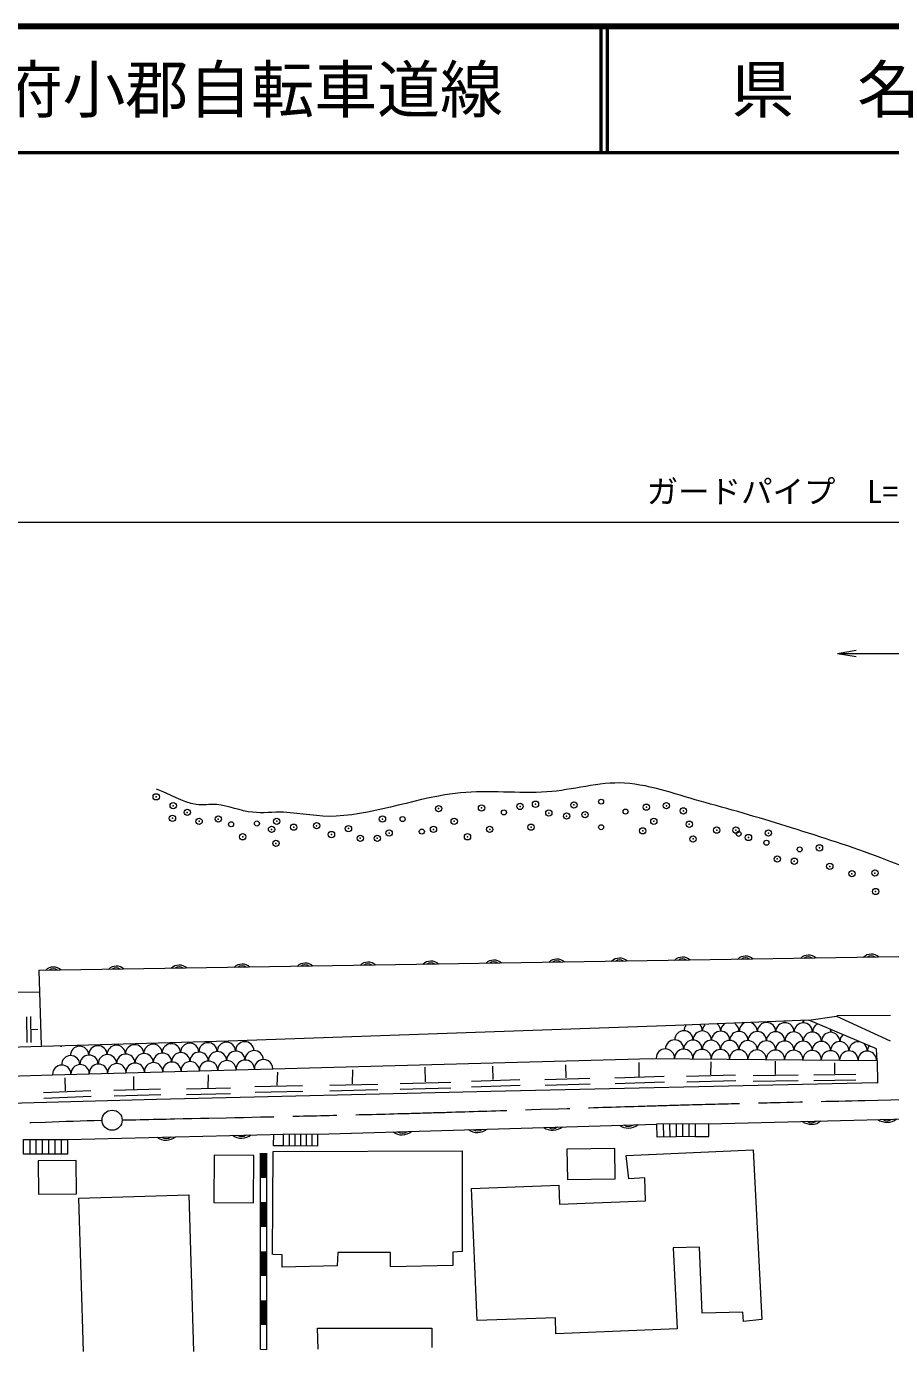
# Model space of a CAD drawing. Units: millimetres, scale not verified. Extents: x 40000 to 680000, y 20000 to 380000.
# Drawn here: x 252112 to 320774, y 274751 to 380000 of the extents above; entities that cross this region are included whole.
import ezdxf
from ezdxf.enums import TextEntityAlignment as Align

# ---------------------------------------------------------------- set-up
doc = ezdxf.new("R2010")
doc.units = ezdxf.units.MM
doc.header["$LTSCALE"] = 1000
doc.header["$PDMODE"] = 32
doc.header["$PDSIZE"] = 500
doc.linetypes.add('CHAIN', pattern=[18.5, 12, -1.5, 3.5, -1.5])
for name, color, linetype, lineweight in [('M-BGD', 7, 'Continuous', 13), ('M-BMK', 2, 'CHAIN', 13), ('M-BMK-SRVR', 3, 'Continuous', 13), ('M-STR-HTXT', 7, 'Continuous', 13), ('M-TTL', 2, 'Continuous', 140), ('M-TTL-LINE', 7, 'Continuous', 50)]:
    doc.layers.add(name, color=color, linetype=linetype, lineweight=lineweight)
doc.layers.add('M-TTL-TXT', color=7, linetype='Continuous')
doc.styles.add('ＭＳ ゴシック', font='')
doc.styles.get('ＭＳ ゴシック').set_extended_font_data('MS Gothic')

msp = doc.modelspace()

# ---------------------------------------------------------------- linework, layer by layer
at = {"layer": 'M-BGD'}
for p, q in [((316551, 330203), (318051, 330453)), ((316551, 330203), (318051, 329953)), ((316583, 330203), (322041, 330203)), ((331646, 306262), (253100, 305017)), ((253092, 305013), (253280, 299069)), ((253130, 303297), (231457, 303091)), ((252165, 299288), (252149, 301340)), ((252486, 299306), (252471, 301359)), ((314290, 301057), (303691, 300636)), ((314275, 301073), (316486, 301393)), ((319657, 298791), (314275, 301073)), ((316486, 301393), (320739, 299426)), ((316516, 301439), (320770, 301454)), ((252478, 300332), (253014, 300363)), ((303691, 300636), (268137, 299401)), ((253319, 298990), (213803, 297652)), ((268137, 299401), (253319, 298990)), ((254172, 296727), (301830, 298026)), ((301830, 298026), (319723, 297858)), ((319708, 297836), (319657, 298791)), ((319723, 297858), (319728, 296077)), ((272044, 295904), (272090, 296937)), ((278021, 296009), (278045, 297123)), ((283825, 296159), (283801, 297343)), ((289198, 296368), (289175, 297425)), ((294990, 296484), (294978, 297529)), ((300805, 296601), (300793, 297703)), ((306492, 296728), (306527, 297761)), ((311622, 296763), (311634, 297808)), ((316358, 296798), (316358, 297692)), ((217563, 295569), (254172, 296727)), ((255215, 295451), (255180, 296484)), ((260647, 295579), (260635, 296589)), ((266554, 295684), (266566, 296728)), ((270269, 295798), (274055, 295877)), ((276208, 295912), (280021, 295999)), ((281797, 296052), (285836, 296139)), ((287468, 296237), (291321, 296365)), ((287483, 295787), (291336, 295915)), ((319699, 296094), (289024, 295397)), ((293309, 296365), (296884, 296458)), ((293321, 295915), (296895, 296008)), ((298877, 296481), (302800, 296609)), ((298892, 296031), (302815, 296159)), ((304567, 296615), (308458, 296719)), ((304579, 296165), (308470, 296269)), ((309847, 296667), (313425, 296719)), ((309854, 296217), (313432, 296269)), ((314678, 296719), (318021, 296771)), ((314685, 296269), (318028, 296321)), ((262434, 294765), (237994, 294096)), ((253468, 295324), (257228, 295480)), ((253486, 294874), (257247, 295031)), ((259058, 295498), (262766, 295603)), ((259070, 295048), (262779, 295153)), ((289024, 295397), (262434, 294765)), ((264822, 295603), (268321, 295690)), ((264833, 295153), (268332, 295240)), ((270278, 295349), (274065, 295427)), ((276218, 295463), (280031, 295550)), ((281807, 295602), (285846, 295689)), ((275236, 292013), (302203, 292821)), ((302715, 292830), (302725, 291794)), ((303222, 292835), (303233, 291799)), ((303729, 292841), (303740, 291804)), ((304237, 292846), (304247, 291809)), ((304744, 292851), (304755, 291815)), ((306312, 292840), (324213, 293300)), ((306331, 291829), (306342, 292860)), ((252367, 291603), (252367, 290437)), ((252867, 291603), (252867, 290437)), ((253367, 291603), (253367, 290437)), ((253867, 291603), (253867, 290437)), ((254367, 291603), (254367, 290437)), ((254867, 291603), (254867, 290437)), ((255387, 291591), (272563, 292027)), ((271745, 291099), (271766, 292007)), ((272989, 292040), (272981, 291084)), ((273438, 292036), (273430, 291081)), ((273887, 292032), (273879, 291077)), ((274336, 292029), (274328, 291073)), ((274785, 292025), (274777, 291070)), ((305246, 291829), (306331, 291829)), ((270700, 274921), (270716, 290493)), ((270764, 288547), (270766, 290493)), ((270814, 288547), (270816, 290493)), ((270864, 288547), (270866, 290493)), ((270914, 288547), (270916, 290493)), ((270964, 288547), (270966, 290493)), ((271014, 288547), (271016, 290493)), ((271064, 288546), (271066, 290493)), ((271114, 288546), (271116, 290493)), ((271164, 288546), (271166, 290493)), ((271212, 286600), (271216, 290493)), ((271668, 282443), (271722, 290626)), ((271722, 290626), (286723, 290700)), ((272529, 291092), (271745, 291099)), ((286723, 290700), (286723, 282697)), ((298863, 290886), (295064, 290836)), ((295064, 290836), (295096, 288408)), ((298895, 288458), (298863, 290886)), ((299767, 290318), (309852, 290764)), ((309852, 290764), (310538, 277284)), ((256060, 289922), (253049, 289903)), ((253049, 289903), (253066, 287261)), ((256077, 287281), (256060, 289922)), ((267022, 290348), (266994, 286575)), ((270182, 290325), (267022, 290348)), ((270154, 286552), (270182, 290325)), ((299973, 288466), (299767, 290318)), ((295096, 288408), (298895, 288458)), ((301242, 288535), (299973, 288466)), ((301311, 286717), (301242, 288535)), ((287487, 287711), (294416, 287963)), ((287922, 277223), (287487, 287711)), ((294416, 287963), (294462, 286454)), ((253066, 287261), (256077, 287281)), ((256276, 286918), (265021, 287206)), ((256645, 274763), (256276, 286918)), ((265021, 287206), (265387, 274751)), ((266994, 286575), (270154, 286552)), ((270760, 284654), (270762, 286600)), ((270810, 284654), (270812, 286600)), ((270860, 284653), (270862, 286600)), ((270910, 284653), (270912, 286600)), ((270960, 284653), (270962, 286600)), ((271010, 284653), (271012, 286600)), ((271060, 284653), (271062, 286600)), ((271110, 284653), (271112, 286600)), ((271160, 284653), (271162, 286600)), ((271208, 282707), (271212, 286600)), ((294462, 286454), (301311, 286717)), ((270756, 280760), (270758, 282707)), ((270806, 280760), (270808, 282707)), ((270856, 280760), (270858, 282707)), ((270906, 280760), (270908, 282707)), ((270956, 280760), (270958, 282707)), ((271006, 280760), (271008, 282707)), ((271056, 280760), (271058, 282707)), ((271106, 280760), (271108, 282707)), ((271156, 280760), (271158, 282707)), ((271204, 278813), (271208, 282707)), ((272431, 282422), (271722, 282445)), ((272431, 281462), (272431, 282422)), ((276844, 282605), (276798, 281553)), ((281052, 282605), (276844, 282605)), ((281052, 281485), (281052, 282605)), ((286723, 282697), (285991, 282651)), ((285991, 282651), (285991, 281576)), ((305599, 283046), (303506, 282978)), ((303506, 282978), (303815, 276563)), ((305804, 277798), (305599, 283046)), ((276798, 281553), (272431, 281462)), ((285991, 281576), (281052, 281485)), ((270752, 276867), (270754, 278814)), ((270802, 276867), (270804, 278814)), ((270852, 276867), (270854, 278814)), ((270902, 276867), (270904, 278814)), ((270952, 276867), (270954, 278814)), ((271002, 276867), (271004, 278814)), ((271052, 276867), (271054, 278814)), ((271102, 276867), (271104, 278813)), ((271152, 276867), (271154, 278813)), ((271200, 274920), (271204, 278813)), ((309029, 277867), (305804, 277798)), ((309097, 277146), (309029, 277867)), ((294142, 277421), (287929, 277222)), ((294176, 276152), (294142, 277421)), ((310538, 277284), (309097, 277146)), ((275231, 276597), (284330, 276604)), ((275292, 274930), (275231, 276597)), ((284330, 276604), (284330, 275072)), ((303815, 276563), (294176, 276152)), ((270703, 274943), (271202, 274921))]:
    msp.add_line(p, q, dxfattribs=at)
for points in [[(302218, 291789), (302207, 292825), (306342, 292867)], [(305252, 292856), (305262, 291820), (302218, 291789)]]:
    msp.add_lwpolyline(points, dxfattribs=at)
for points in [[(251868, 290437), (251868, 291603), (255366, 291603), (255366, 290437)], [(272532, 291088), (272539, 292043), (275234, 292021), (275226, 291066)]]:
    msp.add_lwpolyline(points, close=True, dxfattribs=at)
for centre in [(297778, 318426), (268370, 316634), (270427, 316693), (282002, 317045), (290052, 317574), (299717, 317633), (283530, 316047), (297778, 316399), (308707, 315870), (310911, 315165), (313555, 314636)]:
    msp.add_circle(centre, 200, dxfattribs=at)
for centre, radius, start, end in [((319248, 305409), 906, 47.3054, 134.51103), ((254256, 304379), 906, 47.3054, 134.51103), ((259255, 304458), 906, 47.3054, 134.51103), ((259250, 304786), 453, 47.3054, 134.51103), ((264255, 304537), 906, 47.3054, 134.51103), ((264249, 304865), 453, 47.3054, 134.51103), ((269254, 304617), 906, 47.3054, 134.51103), ((269249, 304945), 453, 47.3054, 134.51103), ((274253, 304696), 906, 47.3054, 134.51103), ((274248, 305024), 453, 47.3054, 134.51103), ((279253, 304775), 906, 47.3054, 134.51103), ((279248, 305103), 453, 47.3054, 134.51103), ((284252, 304854), 906, 47.3054, 134.51103), ((284247, 305182), 453, 47.3054, 134.51103), ((289251, 304934), 906, 47.3054, 134.51103), ((289246, 305262), 453, 47.3054, 134.51103), ((294251, 305013), 906, 47.3054, 134.51103), ((294246, 305341), 453, 47.3054, 134.51103), ((299250, 305092), 906, 47.3054, 134.51103), ((299245, 305420), 453, 47.3054, 134.51103), ((304250, 305171), 906, 47.3054, 134.51103), ((304244, 305499), 453, 47.3054, 134.51103), ((309249, 305251), 906, 47.3054, 134.51103), ((309244, 305579), 453, 47.3054, 134.51103), ((314248, 305330), 906, 47.3054, 134.51103), ((314243, 305658), 453, 47.3054, 134.51103), ((319243, 305737), 453, 47.3054, 134.51103), ((254251, 304707), 453, 47.3054, 134.51103), ((304354, 299497), 729, 359.40503, 179.40503), ((305091, 300218), 729, 143.07198, 179.40503), ((305813, 299481), 729, 359.40503, 179.40503), ((305091, 300218), 729, 359.40503, 41.14791), ((306549, 300203), 729, 135.706, 179.40503), ((307271, 299466), 729, 359.40503, 179.40503), ((306549, 300203), 729, 359.40503, 48.51389), ((308007, 300188), 729, 127.1647, 179.40503), ((308729, 299451), 729, 359.40503, 179.40503), ((308007, 300188), 729, 359.40503, 57.05519), ((309465, 300173), 729, 116.18839, 179.40503), ((310187, 299436), 729, 359.40503, 179.40503), ((309465, 300173), 729, 359.40503, 68.0315), ((310924, 300158), 729, 359.40503, 179.40503), ((311645, 299421), 729, 359.40503, 179.40503), ((311660, 300879), 729, 178.83303, 179.40503), ((310202, 300894), 729, 359.40503, 359.97675), ((312382, 300142), 729, 359.40503, 179.40503), ((313103, 299406), 729, 359.40503, 179.40503), ((311660, 300879), 729, 359.40503, 5.57217), ((313118, 300864), 729, 173.20512, 179.40503), ((313840, 300127), 729, 359.40503, 179.40503), ((314561, 299391), 729, 359.40503, 179.40503), ((313118, 300864), 729, 359.40503, 11.20007), ((314576, 300849), 729, 167.48792, 179.40503), ((315298, 300112), 729, 117.59818, 179.40503), ((316019, 299375), 729, 359.40503, 179.40503), ((315298, 300112), 729, 359.40503, 16.09565), ((316756, 300097), 729, 164.57965, 179.40503), ((254130, 298942), 729, 1.56381, 2.53469), ((255588, 298982), 729, 180.59292, 181.56381), ((256337, 298273), 729, 1.56381, 181.56381), ((255588, 298982), 729, 1.56381, 2.64219), ((257046, 299022), 729, 180.48541, 181.56381), ((257794, 298313), 729, 1.56381, 181.56381), ((258503, 299062), 729, 180.3779, 181.56381), ((257046, 299022), 729, 1.56381, 2.7497), ((259252, 298353), 729, 1.56381, 181.56381), ((258503, 299062), 729, 1.56381, 2.85721), ((259961, 299102), 729, 180.27039, 181.56381), ((260710, 298393), 729, 1.56381, 181.56381), ((259961, 299102), 729, 1.56381, 2.96473), ((261419, 299141), 729, 180.16287, 181.56381), ((262167, 298433), 729, 1.56381, 181.56381), ((262876, 299181), 729, 180.05534, 181.56381), ((261419, 299141), 729, 1.56381, 3.07225), ((263625, 298472), 729, 1.56381, 181.56381), ((262876, 299181), 729, 1.56381, 3.17977), ((264334, 299221), 729, 179.94781, 181.56381), ((265083, 298512), 729, 1.56381, 181.56381), ((264334, 299221), 729, 1.56381, 3.28731), ((265792, 299261), 729, 179.84027, 181.56381), ((266540, 298552), 729, 1.56381, 181.56381), ((267249, 299301), 729, 179.73273, 181.56381), ((265792, 299261), 729, 1.56381, 3.39484), ((267998, 298592), 729, 1.56381, 181.56381), ((267249, 299301), 729, 1.56381, 3.50239), ((268707, 299340), 729, 179.62518, 181.56381), ((269456, 298631), 729, 1.56381, 181.56381), ((268707, 299340), 729, 1.56381, 3.60994), ((270165, 299380), 729, 179.51762, 181.56381), ((303618, 298775), 729, 359.40503, 179.40503), ((305076, 298760), 729, 359.40503, 179.40503), ((306534, 298745), 729, 359.40503, 179.40503), ((307992, 298730), 729, 359.40503, 179.40503), ((309450, 298715), 729, 359.40503, 179.40503), ((310908, 298699), 729, 359.40503, 179.40503), ((312367, 298684), 729, 359.40503, 179.40503), ((313825, 298669), 729, 359.40503, 179.40503), ((315283, 298654), 729, 359.40503, 179.40503), ((316741, 298639), 729, 359.40503, 179.40503), ((317478, 299360), 729, 132.93584, 179.40503), ((318199, 298624), 729, 85.90484, 179.40503), ((318936, 299345), 729, 178.06521, 179.40503), ((317478, 299360), 729, 359.40503, 0.758), ((318199, 298624), 729, 359.40503, 47.789), ((319657, 298609), 729, 146.59663, 179.40503), ((255628, 297525), 729, 1.56381, 181.56381), ((257085, 297564), 729, 1.56381, 181.56381), ((258543, 297604), 729, 1.56381, 181.56381), ((260001, 297644), 729, 1.56381, 181.56381), ((261458, 297684), 729, 1.56381, 181.56381), ((262916, 297724), 729, 1.56381, 181.56381), ((264374, 297763), 729, 1.56381, 181.56381), ((265831, 297803), 729, 1.56381, 181.56381), ((267289, 297843), 729, 1.56381, 181.56381), ((268038, 297134), 729, 1.56381, 181.56381), ((268747, 297883), 729, 1.56381, 181.56381), ((269495, 297174), 729, 1.56381, 181.56381), ((270204, 297923), 729, 1.56381, 181.56381), ((270953, 297214), 729, 359.23084, 181.56381), ((302881, 298054), 729, 359.40503, 179.40503), ((304339, 298038), 729, 359.40503, 179.40503), ((305797, 298023), 729, 359.40503, 179.40503), ((307256, 298008), 729, 359.40503, 179.40503), ((308714, 297993), 729, 359.40503, 179.40503), ((310172, 297978), 729, 359.40503, 179.40503), ((311630, 297963), 729, 359.40503, 179.40503), ((313088, 297948), 729, 359.40503, 179.40503), ((314546, 297933), 729, 359.40503, 179.40503), ((316004, 297917), 729, 359.40503, 179.40503), ((317462, 297902), 729, 359.40503, 179.40503), ((318921, 297887), 729, 3.23312, 179.40503), ((254919, 296776), 729, 1.56381, 181.56381), ((256376, 296816), 729, 1.56381, 181.56381), ((257834, 296855), 729, 1.56381, 181.56381), ((259292, 296895), 729, 1.56381, 181.56381), ((260749, 296935), 729, 1.56381, 181.56381), ((262207, 296975), 729, 1.56381, 181.56381), ((263665, 297015), 729, 1.56381, 181.56381), ((265122, 297054), 729, 1.56381, 181.56381), ((266580, 297094), 729, 1.56381, 181.56381), ((293937, 293574), 1250, 234.84665, 308.58645), ((299934, 293753), 1250, 234.84665, 308.58645), ((299949, 293254), 625, 234.84665, 308.58645), ((314487, 294050), 1250, 234.60363, 308.34343), ((314500, 293550), 625, 234.60363, 308.34343), ((320485, 294205), 1250, 234.60363, 308.34343), ((320498, 293705), 625, 234.60363, 308.34343), ((263200, 292790), 1250, 234.58369, 308.32348), ((263213, 292290), 625, 234.58369, 308.32348), ((269198, 292942), 1250, 234.58369, 308.32348), ((269211, 292442), 625, 234.58369, 308.32348), ((281942, 293214), 1250, 234.84665, 308.58645), ((281957, 292714), 625, 234.84665, 308.58645), ((287940, 293394), 1250, 234.84665, 308.58645), ((287955, 292894), 625, 234.84665, 308.58645), ((293952, 293074), 625, 234.84665, 308.58645)]:
    msp.add_arc(centre, radius, start, end, dxfattribs=at)
msp.add_open_spline([(331829, 306298), (329923, 307949), (328239, 309899), (326110, 311250), (324233, 312441), (322084, 313146), (320013, 313952), (317685, 314857), (315295, 315595), (312912, 316344), (310636, 317060), (308348, 317737), (306043, 318351), (303921, 318916), (301829, 319758), (299637, 319894), (297570, 320023), (295530, 319327), (293463, 319200), (291177, 319059), (288873, 319347), (286594, 319123), (283260, 318794), (280060, 317457), (276715, 317270), (275324, 317193), (273939, 317528), (272547, 317579), (271725, 317609), (270896, 317492), (270078, 317579), (269109, 317683), (268190, 318093), (267222, 318196), (266685, 318254), (266132, 318097), (265601, 318196), (264488, 318406), (263492, 319020), (262437, 319431)], degree=3, knots=[0, 0, 0, 0, 1, 1, 1, 2, 2, 2, 3, 3, 3, 4, 4, 4, 5, 5, 5, 6, 6, 6, 7, 7, 7, 8, 8, 8, 9, 9, 9, 10, 10, 10, 11, 11, 11, 12, 12, 12, 13, 13, 13, 13], dxfattribs=at)
for p in [(262422, 318810), (263773, 318105), (284867, 317870), (288275, 317929), (291331, 318047), (292564, 318223), (295620, 318164), (301378, 317988), (302965, 318105), (304316, 317694), (263714, 317106), (264890, 317576), (265830, 316871), (267357, 317048), (271999, 316871), (280402, 317048), (286101, 316871), (293622, 317518), (295032, 317283), (296501, 317400), (301966, 316871), (304786, 316636), (269296, 315637), (271588, 316225), (273351, 316401), (275172, 316519), (276347, 315814), (277699, 316284), (278639, 315520), (279990, 315520), (280930, 315931), (284456, 316225), (287159, 315637), (288921, 316225), (292212, 316401), (301084, 316108), (306960, 316166), (308488, 316166), (309487, 315579), (311073, 315931), (271940, 315109), (305080, 315461), (315127, 314756), (311778, 313875), (313130, 313698), (315950, 313287), (317713, 312700), (319534, 312758), (319593, 311289)]:
    msp.add_point(p, dxfattribs=at)
at = {"layer": 'M-BMK'}
for points in [[(259790, 293140), (267071, 293308), (274353, 293448), (281634, 293643), (289180, 293846), (296723, 294130), (304268, 294338), (315284, 294641), (326302, 294848), (337318, 295144), (344207, 295329), (351095, 295548), (357984, 295750)], [(159916, 290359), (165871, 290513), (171827, 290668), (177782, 290822), (186671, 291052), (195560, 291266), (204449, 291508), (216381, 291834), (228312, 292171), (240243, 292540), (246180, 292724), (252116, 292932), (258053, 293128)]]:
    msp.add_open_spline(points, degree=3, knots=[0, 0, 0, 0, 1, 1, 1, 2, 2, 2, 3, 3, 3, 4, 4, 4, 4], dxfattribs=at)
at = {"layer": 'M-BMK-SRVR'}
msp.add_circle((258915, 293123), 800, dxfattribs=at)
at = {"layer": 'M-STR-HTXT'}
msp.add_line((59621, 340668), (530769, 340576), dxfattribs=at)
at = {"layer": 'M-TTL'}
msp.add_line((680000, 380000), (40000, 380000), dxfattribs=at)
at = {"layer": 'M-TTL-LINE'}
for p, q in [((297750, 380000), (297750, 370000)), ((298250, 380000), (298250, 370000)), ((40000, 370000), (680000, 370000))]:
    msp.add_line(p, q, dxfattribs=at)

# ---------------------------------------------------------------- texts
at = {"layer": 'M-STR-HTXT', "style": 'ＭＳ ゴシック'}
msp.add_text('ガードパイプ\u3000L=473.0', height=1833, dxfattribs=at).set_placement((301399, 341593), align=Align.BOTTOM_LEFT)
at = {"layer": 'M-TTL-TXT', "style": 'ＭＳ ゴシック'}
msp.add_text('一般県道\u3000山口防府小郡自転車道線', height=3666, dxfattribs=at).set_placement((209969, 375000), align=Align.MIDDLE_LEFT)
msp.add_text('県\u3000名', height=3666, dxfattribs=at).set_placement((315625, 375000), align=Align.MIDDLE_CENTER)

doc.saveas('drawing.dxf')
